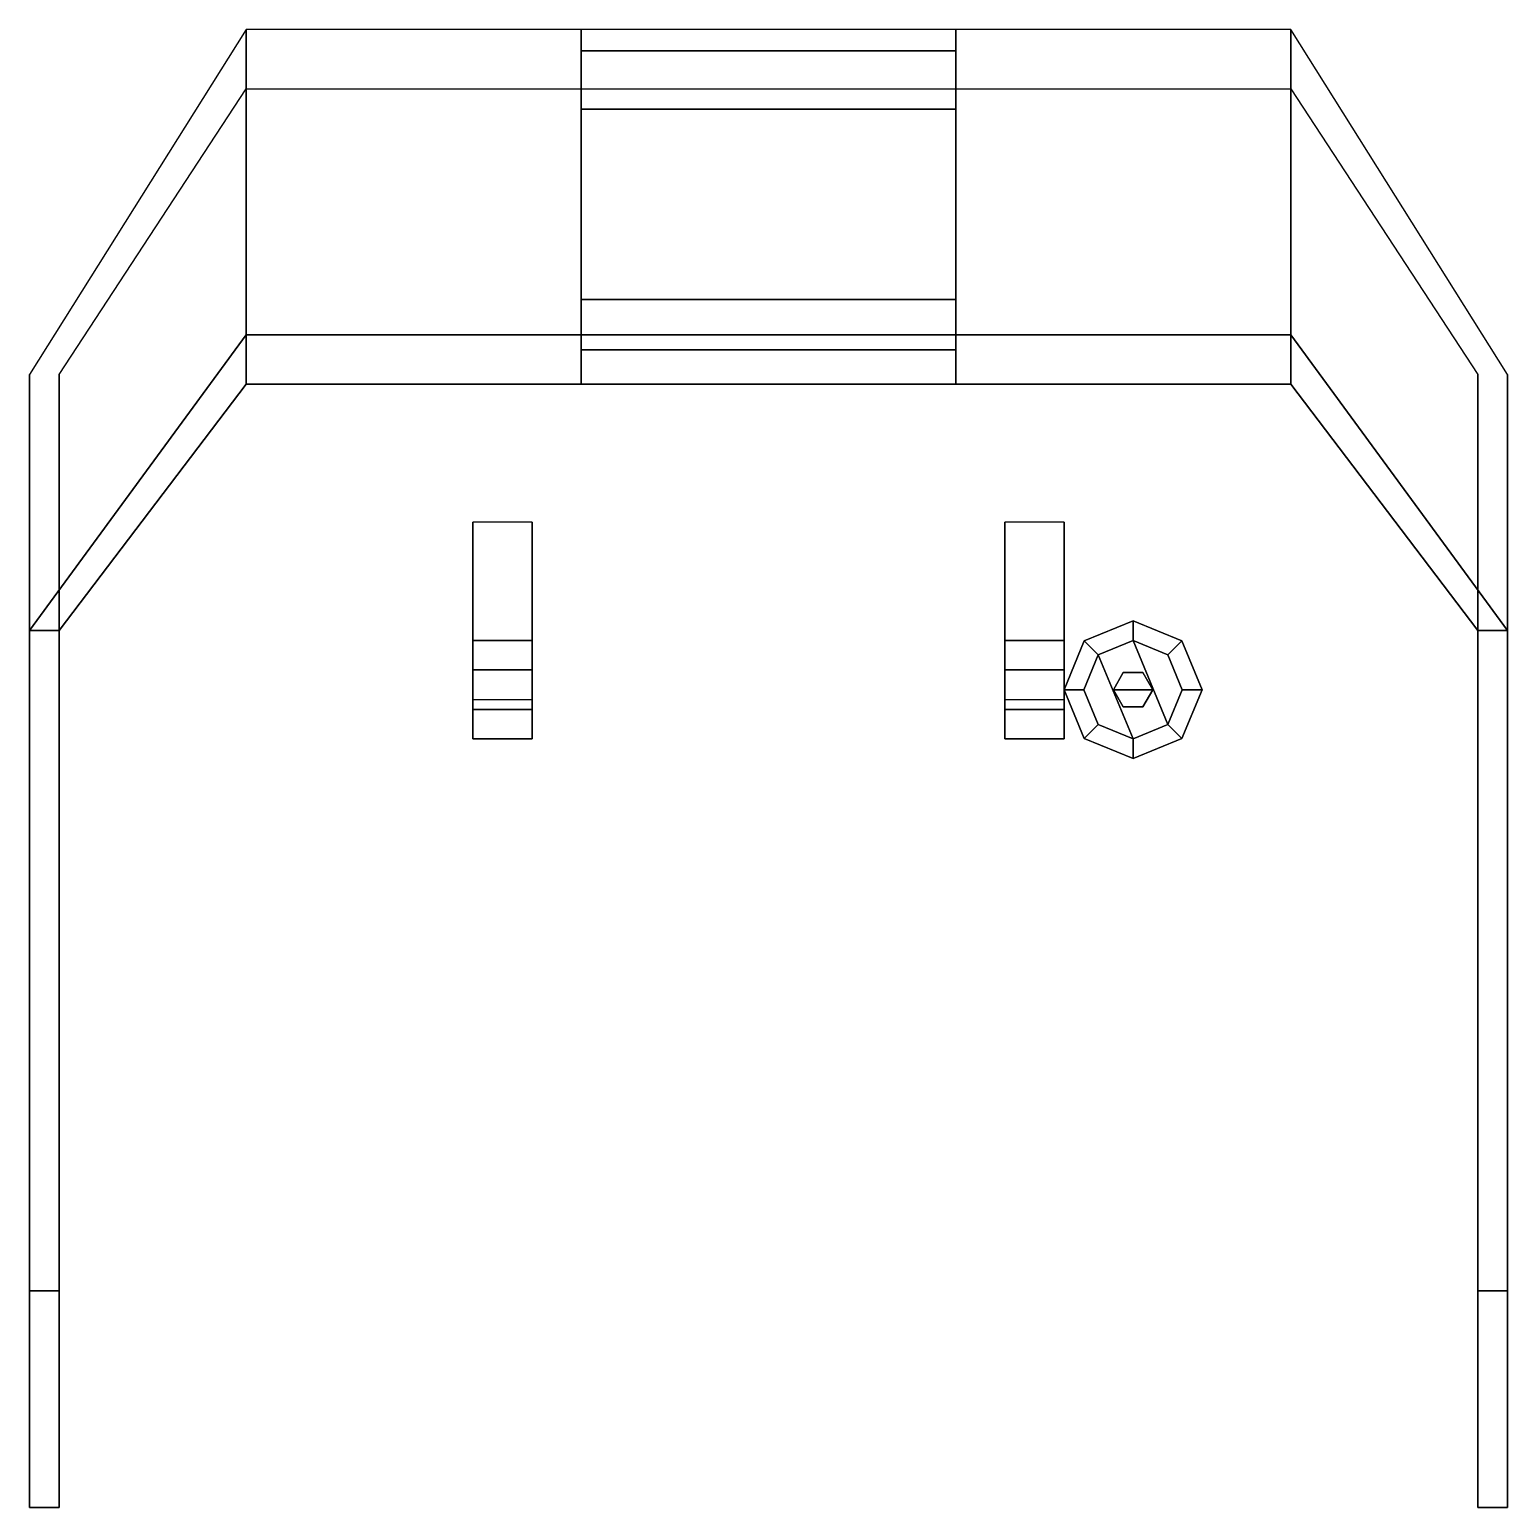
# Model space of a CAD drawing. Extents: x -0.75 to 0.75, y -0.4 to 1.1.
import ezdxf

# ---------------------------------------------------------------- set-up
doc = ezdxf.new("R2010")
doc.units = 0
doc.layers.add('TURRET', color=2, linetype='CONTINUOUS')

msp = doc.modelspace()

# ---------------------------------------------------------------- linework, layer by layer
at = {"layer": 'TURRET'}
for points in [[(-0.53, 0.79, 2.42), (-0.53, 1.1, 1.56), (-0.75, 0.75, 1.56), (-0.75, 0.49, 2.42)], [(-0.19, 0.79, 2.42), (-0.19, 1.1, 1.56), (-0.53, 1.1, 1.56), (-0.53, 0.79, 2.42)], [(-0.19, 1.1, 1.56), (-0.19, 1.0784, 1.62), (0.19, 1.0784, 1.62), (0.19, 1.1, 1.56)], [(0.53, 0.79, 2.42), (0.53, 1.1, 1.56), (0.19, 1.1, 1.56), (0.19, 0.79, 2.42)], [(0.75, 0.49, 2.42), (0.75, 0.75, 1.56), (0.53, 1.1, 1.56), (0.53, 0.79, 2.42)], [(-0.19, 1.0784, 1.62), (-0.19, 1.0191, 1.62), (0.19, 1.0191, 1.62), (0.19, 1.0784, 1.62)], [(-0.19, 0.826, 2.32), (-0.19, 0.7749, 2.32), (-0.19, 1.0191, 1.62), (-0.19, 1.0784, 1.62)], [(0.19, 1.0784, 1.62), (0.19, 1.0191, 1.62), (0.19, 0.7749, 2.32), (0.19, 0.826, 2.32)], [(-0.72, 0.49, 2.42), (-0.72, 0.75, 1.56), (-0.53, 1.04, 1.56), (-0.53, 0.74, 2.42)], [(-0.53, 0.74, 2.42), (-0.53, 1.04, 1.56), (-0.19, 1.04, 1.56), (-0.19, 0.74, 2.42)], [(-0.19, 1.0191, 1.62), (-0.19, 1.04, 1.56), (0.19, 1.04, 1.56), (0.19, 1.0191, 1.62)], [(0.19, 0.74, 2.42), (0.19, 1.04, 1.56), (0.53, 1.04, 1.56), (0.53, 0.74, 2.42)], [(0.53, 0.74, 2.42), (0.53, 1.04, 1.56), (0.72, 0.75, 1.56), (0.72, 0.49, 2.42)], [(0.19, 0.79, 2.42), (0.19, 0.826, 2.32), (-0.19, 0.826, 2.32), (-0.19, 0.79, 2.42)], [(0.19, 0.826, 2.32), (0.19, 0.7749, 2.32), (-0.19, 0.7749, 2.32), (-0.19, 0.826, 2.32)], [(-0.75, 0.49, 2.42), (-0.72, 0.49, 2.42), (-0.53, 0.74, 2.42), (-0.53, 0.79, 2.42)], [(-0.53, 0.79, 2.42), (-0.53, 0.74, 2.42), (0.53, 0.74, 2.42), (0.53, 0.79, 2.42)], [(0.72, 0.49, 2.42), (0.75, 0.49, 2.42), (0.53, 0.79, 2.42), (0.53, 0.74, 2.42)], [(-0.19, 0.74, 2.42), (-0.19, 0.7749, 2.32), (0.19, 0.7749, 2.32), (0.19, 0.74, 2.42)], [(-0.75, 0.49, 2.42), (-0.75, 0.75, 1.56), (-0.75, -0.4, 1.56), (-0.75, -0.18, 2.42)], [(-0.72, -0.18, 2.42), (-0.72, -0.4, 1.56), (-0.72, 0.75, 1.56), (-0.72, 0.49, 2.42)], [(0.72, 0.49, 2.42), (0.72, 0.75, 1.56), (0.72, -0.4, 1.56), (0.72, -0.18, 2.42)], [(0.75, -0.18, 2.42), (0.75, -0.4, 1.56), (0.75, 0.75, 1.56), (0.75, 0.49, 2.42)], [(-0.24, 0.48, 1.9), (-0.24, 0.6, 1.56), (-0.3, 0.6, 1.56), (-0.3, 0.48, 1.9)], [(-0.3, 0.6, 1.56), (-0.3, 0.42, 1.56), (-0.3, 0.38, 1.9), (-0.3, 0.48, 1.9)], [(-0.24, 0.38, 1.9), (-0.24, 0.42, 1.56), (-0.24, 0.6, 1.56), (-0.24, 0.48, 1.9)], [(0.24, 0.6, 1.56), (0.24, 0.42, 1.56), (0.24, 0.38, 1.9), (0.24, 0.48, 1.9)], [(0.3, 0.48, 1.9), (0.3, 0.6, 1.56), (0.24, 0.6, 1.56), (0.24, 0.48, 1.9)], [(0.3, 0.38, 1.9), (0.3, 0.42, 1.56), (0.3, 0.6, 1.56), (0.3, 0.48, 1.9)], [(0.37, 0.5, 1.8), (0.3205, 0.4795, 1.8), (0.3205, 0.4795, 2.02), (0.37, 0.5, 2.02)], [(0.37, 0.5, 2.02), (0.3205, 0.4795, 2.02), (0.3346, 0.4654, 2.02), (0.37, 0.48, 2.02)], [(0.4195, 0.4795, 1.8), (0.37, 0.5, 1.8), (0.37, 0.5, 2.02), (0.4195, 0.4795, 2.02)], [(0.4195, 0.4795, 2.02), (0.37, 0.5, 2.02), (0.37, 0.48, 2.02), (0.4054, 0.4654, 2.02)], [(-0.75, -0.18, 2.42), (-0.72, -0.18, 2.42), (-0.72, 0.49, 2.42), (-0.75, 0.49, 2.42)], [(-0.3, 0.48, 1.9), (-0.3, 0.38, 1.9), (-0.3, 0.41, 1.96), (-0.3, 0.45, 1.96)], [(-0.24, 0.45, 1.96), (-0.24, 0.48, 1.9), (-0.3, 0.48, 1.9), (-0.3, 0.45, 1.96)], [(-0.24, 0.41, 1.96), (-0.24, 0.38, 1.9), (-0.24, 0.48, 1.9), (-0.24, 0.45, 1.96)], [(0.3, 0.45, 1.96), (0.3, 0.48, 1.9), (0.24, 0.48, 1.9), (0.24, 0.45, 1.96)], [(0.24, 0.48, 1.9), (0.24, 0.38, 1.9), (0.24, 0.41, 1.96), (0.24, 0.45, 1.96)], [(0.3, 0.41, 1.96), (0.3, 0.38, 1.9), (0.3, 0.48, 1.9), (0.3, 0.45, 1.96)], [(0.37, 0.48, 2.02), (0.3346, 0.4654, 2.02), (0.3346, 0.4654, 2.31), (0.37, 0.48, 2.31)], [(0.3346, 0.4654, 2.31), (0.37, 0.38, 2.31), (0.4054, 0.3946, 2.31), (0.37, 0.48, 2.31)], [(0.4054, 0.4654, 2.02), (0.37, 0.48, 2.02), (0.37, 0.48, 2.31), (0.4054, 0.4654, 2.31)], [(0.37, 0.48, 2.31), (0.4054, 0.3946, 2.31), (0.42, 0.43, 2.31), (0.4054, 0.4654, 2.31)], [(0.72, -0.18, 2.42), (0.75, -0.18, 2.42), (0.75, 0.49, 2.42), (0.72, 0.49, 2.42)], [(0.3205, 0.4795, 1.8), (0.3, 0.43, 1.8), (0.3, 0.43, 2.02), (0.3205, 0.4795, 2.02)], [(0.3205, 0.4795, 2.02), (0.3, 0.43, 2.02), (0.32, 0.43, 2.02), (0.3346, 0.4654, 2.02)], [(0.3346, 0.4654, 2.02), (0.32, 0.43, 2.02), (0.32, 0.43, 2.31), (0.3346, 0.4654, 2.31)], [(0.32, 0.43, 2.31), (0.3346, 0.3946, 2.31), (0.37, 0.38, 2.31), (0.3346, 0.4654, 2.31)], [(0.44, 0.43, 2.02), (0.4195, 0.4795, 2.02), (0.4054, 0.4654, 2.02), (0.42, 0.43, 2.02)], [(0.42, 0.43, 2.02), (0.4054, 0.4654, 2.02), (0.4054, 0.4654, 2.31), (0.42, 0.43, 2.31)], [(0.44, 0.43, 1.8), (0.4195, 0.4795, 1.8), (0.4195, 0.4795, 2.02), (0.44, 0.43, 2.02)], [(-0.3, 0.45, 1.96), (-0.3, 0.41, 1.96), (-0.24, 0.41, 1.96), (-0.24, 0.45, 1.96)], [(0.24, 0.45, 1.96), (0.24, 0.41, 1.96), (0.3, 0.41, 1.96), (0.3, 0.45, 1.96)], [(0.36, 0.4473, 2.31), (0.35, 0.43, 2.31), (0.35, 0.43, 2.48), (0.36, 0.4473, 2.48)], [(0.36, 0.4473, 2.48), (0.35, 0.43, 2.48), (0.39, 0.43, 2.48), (0.38, 0.4473, 2.48)], [(0.38, 0.4473, 2.31), (0.36, 0.4473, 2.31), (0.36, 0.4473, 2.48), (0.38, 0.4473, 2.48)], [(0.39, 0.43, 2.31), (0.38, 0.4473, 2.31), (0.38, 0.4473, 2.48), (0.39, 0.43, 2.48)], [(-0.3, 0.38, 1.9), (-0.3, 0.42, 1.56), (-0.24, 0.42, 1.56), (-0.24, 0.38, 1.9)], [(0.24, 0.38, 1.9), (0.24, 0.42, 1.56), (0.3, 0.42, 1.56), (0.3, 0.38, 1.9)], [(0.3, 0.43, 1.8), (0.3205, 0.3805, 1.8), (0.3205, 0.3805, 2.02), (0.3, 0.43, 2.02)], [(0.3, 0.43, 2.02), (0.3205, 0.3805, 2.02), (0.3346, 0.3946, 2.02), (0.32, 0.43, 2.02)], [(0.32, 0.43, 2.02), (0.3346, 0.3946, 2.02), (0.3346, 0.3946, 2.31), (0.32, 0.43, 2.31)], [(0.35, 0.43, 2.31), (0.36, 0.4127, 2.31), (0.36, 0.4127, 2.48), (0.35, 0.43, 2.48)], [(0.35, 0.43, 2.48), (0.36, 0.4127, 2.48), (0.38, 0.4127, 2.48), (0.39, 0.43, 2.48)], [(0.38, 0.4127, 2.31), (0.39, 0.43, 2.31), (0.39, 0.43, 2.48), (0.38, 0.4127, 2.48)], [(0.4054, 0.3946, 2.02), (0.42, 0.43, 2.02), (0.42, 0.43, 2.31), (0.4054, 0.3946, 2.31)], [(0.4195, 0.3805, 2.02), (0.44, 0.43, 2.02), (0.42, 0.43, 2.02), (0.4054, 0.3946, 2.02)], [(0.4195, 0.3805, 1.8), (0.44, 0.43, 1.8), (0.44, 0.43, 2.02), (0.4195, 0.3805, 2.02)], [(-0.3, 0.41, 1.96), (-0.3, 0.38, 1.9), (-0.24, 0.38, 1.9), (-0.24, 0.41, 1.96)], [(0.24, 0.41, 1.96), (0.24, 0.38, 1.9), (0.3, 0.38, 1.9), (0.3, 0.41, 1.96)], [(0.36, 0.4127, 2.31), (0.38, 0.4127, 2.31), (0.38, 0.4127, 2.48), (0.36, 0.4127, 2.48)], [(0.3205, 0.3805, 2.02), (0.37, 0.36, 2.02), (0.37, 0.38, 2.02), (0.3346, 0.3946, 2.02)], [(0.3346, 0.3946, 2.02), (0.37, 0.38, 2.02), (0.37, 0.38, 2.31), (0.3346, 0.3946, 2.31)], [(0.37, 0.38, 2.02), (0.4054, 0.3946, 2.02), (0.4054, 0.3946, 2.31), (0.37, 0.38, 2.31)], [(0.37, 0.36, 2.02), (0.4195, 0.3805, 2.02), (0.4054, 0.3946, 2.02), (0.37, 0.38, 2.02)], [(0.3205, 0.3805, 1.8), (0.37, 0.36, 1.8), (0.37, 0.36, 2.02), (0.3205, 0.3805, 2.02)], [(0.37, 0.36, 1.8), (0.4195, 0.3805, 1.8), (0.4195, 0.3805, 2.02), (0.37, 0.36, 2.02)], [(-0.75, -0.4, 1.56), (-0.72, -0.4, 1.56), (-0.72, -0.18, 2.42), (-0.75, -0.18, 2.42)], [(-0.75, -0.18, 2.42), (-0.75, -0.4, 1.56), (-0.75, -0.4, 2.19)], [(-0.72, -0.18, 2.42), (-0.72, -0.4, 1.56), (-0.75, -0.4, 1.56), (-0.75, -0.18, 2.42)], [(-0.75, -0.4, 2.19), (-0.72, -0.4, 2.19), (-0.72, -0.18, 2.42), (-0.75, -0.18, 2.42)], [(-0.72, -0.4, 2.19), (-0.72, -0.4, 1.56), (-0.72, -0.4, 1.56), (-0.72, -0.18, 2.42)], [(0.72, -0.18, 2.42), (0.72, -0.4, 1.56), (0.72, -0.4, 2.19)], [(0.72, -0.4, 2.19), (0.75, -0.4, 2.19), (0.75, -0.18, 2.42), (0.72, -0.18, 2.42)], [(0.75, -0.18, 2.42), (0.75, -0.4, 1.56), (0.72, -0.4, 1.56), (0.72, -0.18, 2.42)], [(0.72, -0.4, 1.56), (0.75, -0.4, 1.56), (0.75, -0.18, 2.42), (0.72, -0.18, 2.42)], [(0.75, -0.4, 2.19), (0.75, -0.4, 1.56), (0.75, -0.4, 1.56), (0.75, -0.18, 2.42)], [(-0.75, -0.4, 2.19), (-0.72, -0.4, 1.56), (-0.72, -0.4, 2.19), (-0.75, -0.4, 2.19)], [(-0.75, -0.4, 1.56), (-0.72, -0.4, 1.56), (-0.72, -0.4, 1.56), (-0.75, -0.4, 2.19)], [(0.72, -0.4, 1.56), (0.75, -0.4, 1.56), (0.75, -0.4, 1.56), (0.72, -0.4, 2.19)], [(0.72, -0.4, 2.19), (0.75, -0.4, 1.56), (0.75, -0.4, 2.19), (0.72, -0.4, 2.19)]]:
    msp.add_3dface(points, dxfattribs=at)

doc.saveas('drawing.dxf')
